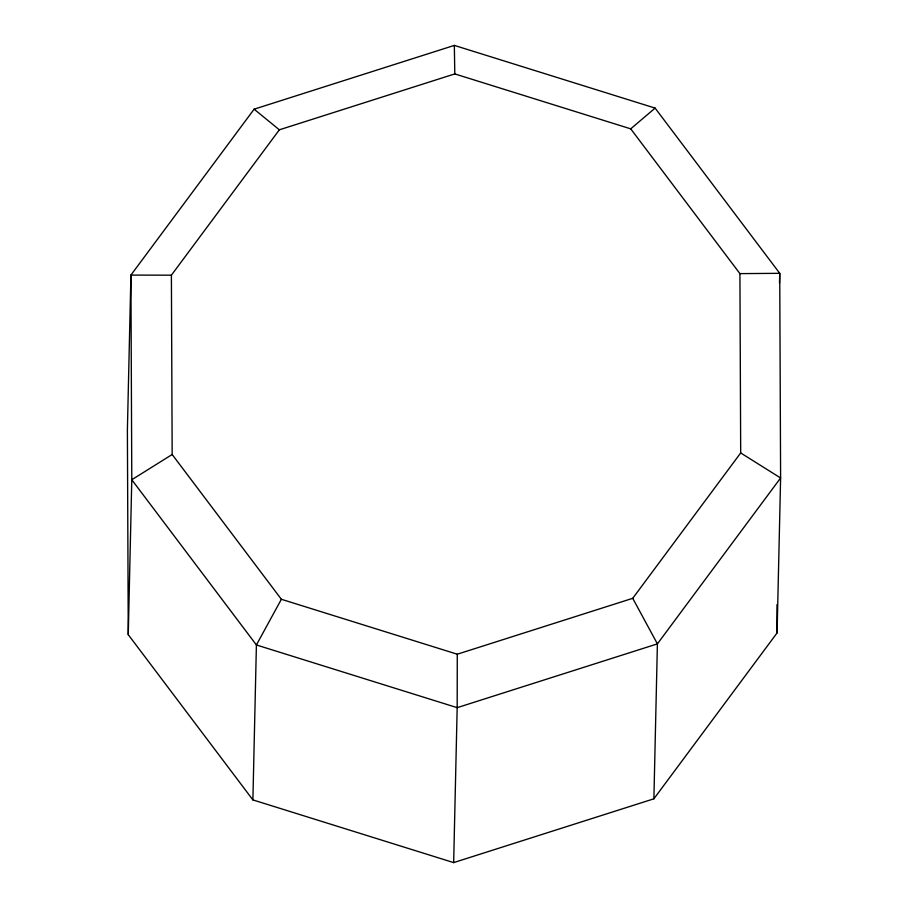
<?xml version="1.0" encoding="UTF-8"?>
<svg xmlns="http://www.w3.org/2000/svg" width="908" height="908" viewBox="0 0 908 908"><rect width="100%" height="100%" fill="white"/><g stroke="black" fill="none" stroke-linecap="round" stroke-linejoin="round"><path stroke-width="1.36" d="M457.28 654.214L281.367 599.28L172.168 454.499L171.396 275.181L279.358 129.81L454.794 73.911L630.72 128.845L739.918 273.626L740.69 452.944L632.728 598.315L457.28 654.214L457.178 707.661L453.659 862.6L252.889 799.903L128.266 634.681L127.392 430.029L130.911 275.09L254.115 109.187L454.341 45.4L655.111 108.097L779.734 273.319L780.608 477.971L777.089 632.91L653.885 798.813L453.659 862.6M128.266 634.681L131.785 479.742L130.911 275.09L171.396 275.181M252.889 799.903L256.408 644.964L281.367 599.28M653.885 798.813L657.403 643.874L632.728 598.315M779.507 283.183L779.734 273.319L739.918 273.626M630.72 128.845L655.111 108.097M172.168 454.499L131.785 479.742L256.408 644.964L457.178 707.661L657.403 643.874L780.608 477.971L740.69 452.944M254.115 109.187L279.358 129.81M454.341 45.4L454.794 73.911M776.964 604.683L777.089 632.91"/></g></svg>
